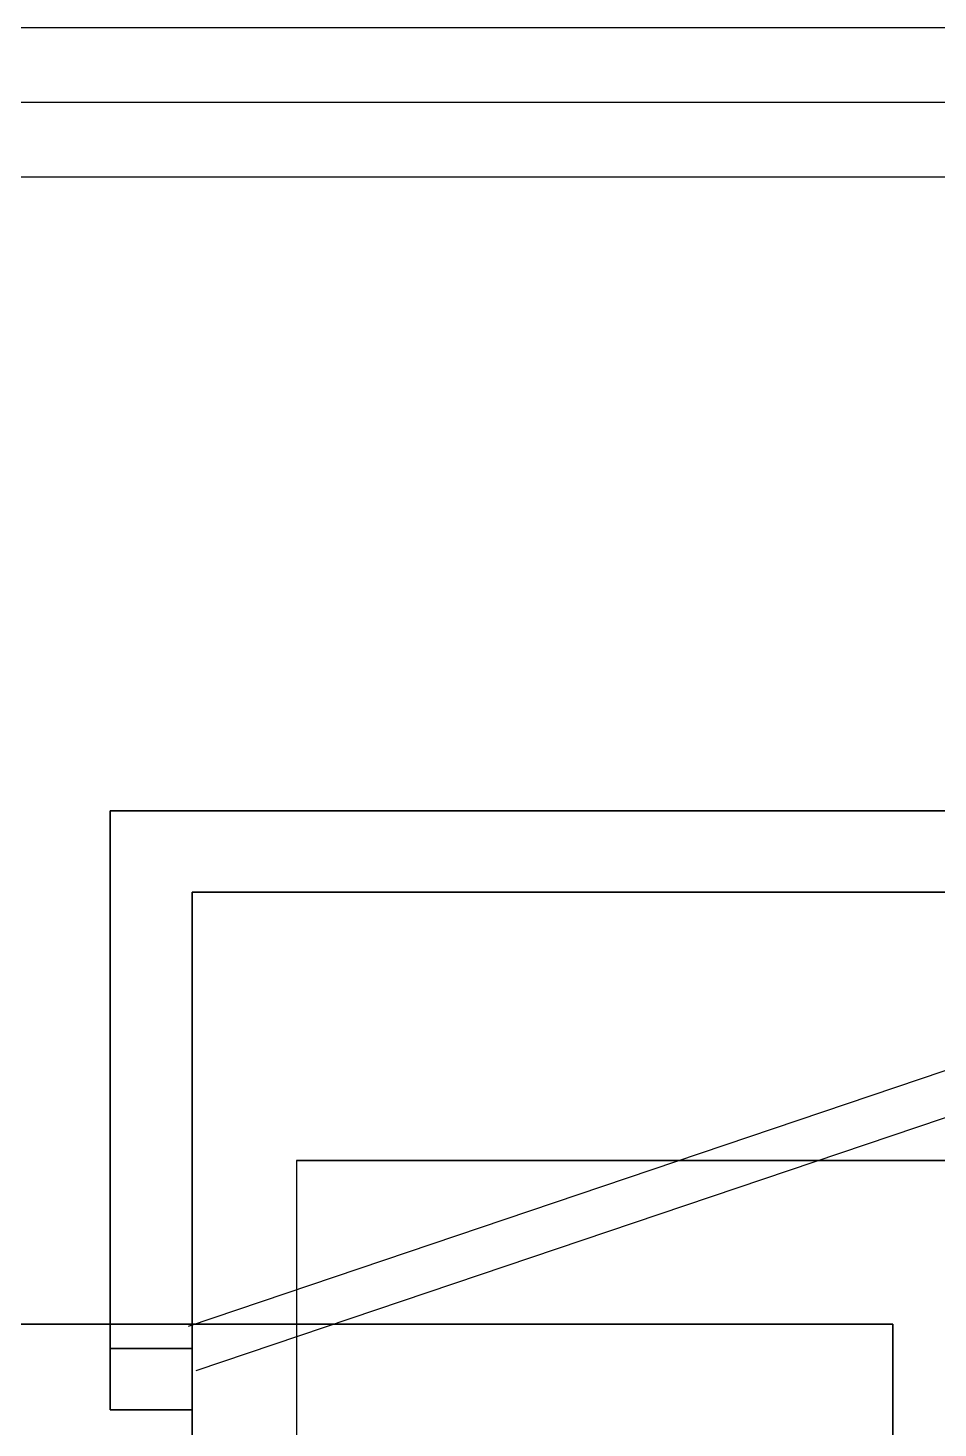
# Model space of a CAD drawing. Header units: metres. Extents: x -0.058 to 0.058, y -0.004 to 0.023.
# Drawn here: x 0.0364 to 0.0425, y 0.0136 to 0.023 of the extents above; entities that cross this region are included whole.
import ezdxf

# ---------------------------------------------------------------- set-up
doc = ezdxf.new("R2010")
doc.units = ezdxf.units.M
doc.header["$MEASUREMENT"] = 0
doc.layers.get('0').update_dxf_attribs({"color": 8, "linetype": 'CONTINUOUS'})

msp = doc.modelspace()

# ---------------------------------------------------------------- linework, layer by layer
for p, q in [((0.056, 0.023, -0.0692), (-0.056, 0.023, -0.0692)), ((0.049, 0.023, -0.0005), (-0.049, 0.023, -0.0005)), ((0.0495, 0.0225), (-0.0495, 0.0225)), ((-0.0485, 0.022, -0.001), (0.0485, 0.022, -0.001)), ((0.03695, 0.01774616213, -0.05487), (0.04725, 0.01774616213, -0.05487)), ((0.03695, 0.01372536280958, -0.05487), (0.03695, 0.01774616213, -0.05487)), ((0.03695, 0.01774616213, -0.05382), (0.04725, 0.01774616213, -0.05382)), ((0.03695, 0.01372536280958, -0.05382), (0.03695, 0.01774616213, -0.05382)), ((0.03695, 0.01774616213, -0.05277), (0.04725, 0.01774616213, -0.05277)), ((0.03695, 0.01372536280958, -0.05277), (0.03695, 0.01774616213, -0.05277)), ((0.03695, 0.01774616213, -0.05172), (0.04725, 0.01774616213, -0.05172)), ((0.03695, 0.01372536280958, -0.05172), (0.03695, 0.01774616213, -0.05172)), ((0.03695, 0.01774616213, -0.05067), (0.04725, 0.01774616213, -0.05067)), ((0.03695, 0.01372536280958, -0.05067), (0.03695, 0.01774616213, -0.05067)), ((0.03695, 0.01774616213, -0.04962), (0.04725, 0.01774616213, -0.04962)), ((0.03695, 0.01372536280958, -0.04962), (0.03695, 0.01774616213, -0.04962)), ((0.03695, 0.01774616213, -0.04857), (0.04725, 0.01774616213, -0.04857)), ((0.03695, 0.01372536280958, -0.04857), (0.03695, 0.01774616213, -0.04857)), ((0.03695, 0.01774616213, -0.04752), (0.04725, 0.01774616213, -0.04752)), ((0.03695, 0.01372536280958, -0.04752), (0.03695, 0.01774616213, -0.04752)), ((0.03747533278047, 0.01428767907195, -0.05505), (0.04651107035656, 0.01734210066688, -0.05505)), ((0.03747533278047, 0.01428767907195, -0.05505), (0.04651107035656, 0.01734210066688, -0.05505)), ((0.03747533278047, 0.01428767907195, -0.054), (0.04651107035656, 0.01734210066688, -0.054)), ((0.03747533278047, 0.01428767907195, -0.054), (0.04651107035656, 0.01734210066688, -0.054)), ((0.03747533278047, 0.01428767907195, -0.05295), (0.04651107035656, 0.01734210066688, -0.05295)), ((0.03747533278047, 0.01428767907195, -0.05295), (0.04651107035656, 0.01734210066688, -0.05295)), ((0.03747533278047, 0.01428767907195, -0.0519), (0.04651107035656, 0.01734210066688, -0.0519)), ((0.03747533278047, 0.01428767907195, -0.0519), (0.04651107035656, 0.01734210066688, -0.0519)), ((0.03747533278047, 0.01428767907195, -0.05085), (0.04651107035656, 0.01734210066688, -0.05085)), ((0.03747533278047, 0.01428767907195, -0.05085), (0.04651107035656, 0.01734210066688, -0.05085)), ((0.03747533278047, 0.01428767907195, -0.0498), (0.04651107035656, 0.01734210066688, -0.0498)), ((0.03747533278047, 0.01428767907195, -0.0498), (0.04651107035656, 0.01734210066688, -0.0498)), ((0.03747533278047, 0.01428767907195, -0.04875), (0.04651107035656, 0.01734210066688, -0.04875)), ((0.03747533278047, 0.01428767907195, -0.04875), (0.04651107035656, 0.01734210066688, -0.04875)), ((0.03747533278047, 0.01428767907195, -0.0477), (0.04651107035656, 0.01734210066688, -0.0477)), ((0.03747533278047, 0.01428767907195, -0.0477), (0.04651107035656, 0.01734210066688, -0.0477)), ((0.0482, 0.0172, -0.046525), (0.0375, 0.0172, -0.046525)), ((0.0375, 0.0122, -0.046525), (0.0375, 0.0172, -0.046525)), ((0.0375, 0.01372536280958, -0.05487), (0.0375, 0.0172, -0.05487)), ((0.0375, 0.0172, -0.05487), (0.04725, 0.0172, -0.05487)), ((0.0375, 0.01372536280958, -0.05382), (0.0375, 0.0172, -0.05382)), ((0.0375, 0.0172, -0.05382), (0.04725, 0.0172, -0.05382)), ((0.0375, 0.01372536280958, -0.05277), (0.0375, 0.0172, -0.05277)), ((0.0375, 0.0172, -0.05277), (0.04725, 0.0172, -0.05277)), ((0.0375, 0.01372536280958, -0.05172), (0.0375, 0.0172, -0.05172)), ((0.0375, 0.0172, -0.05172), (0.04725, 0.0172, -0.05172)), ((0.0375, 0.01372536280958, -0.05067), (0.0375, 0.0172, -0.05067)), ((0.0375, 0.0172, -0.05067), (0.04725, 0.0172, -0.05067)), ((0.0375, 0.01372536280958, -0.04962), (0.0375, 0.0172, -0.04962)), ((0.0375, 0.0172, -0.04962), (0.04725, 0.0172, -0.04962)), ((0.0375, 0.01372536280958, -0.04857), (0.0375, 0.0172, -0.04857)), ((0.0375, 0.0172, -0.04857), (0.04725, 0.0172, -0.04857)), ((0.0375, 0.01372536280958, -0.04752), (0.0375, 0.0172, -0.04752)), ((0.0375, 0.0172, -0.04752), (0.04725, 0.0172, -0.04752)), ((0.04660714117356, 0.0170578993331, -0.05505), (0.03752466721953, 0.01398767907193, -0.05505)), ((0.04660714117356, 0.0170578993331, -0.05505), (0.03752466721953, 0.01398767907193, -0.05505)), ((0.04660714117356, 0.0170578993331, -0.054), (0.03752466721953, 0.01398767907193, -0.054)), ((0.04660714117356, 0.0170578993331, -0.054), (0.03752466721953, 0.01398767907193, -0.054)), ((0.04660714117356, 0.0170578993331, -0.05295), (0.03752466721953, 0.01398767907193, -0.05295)), ((0.04660714117356, 0.0170578993331, -0.05295), (0.03752466721953, 0.01398767907193, -0.05295)), ((0.04660714117356, 0.0170578993331, -0.0519), (0.03752466721953, 0.01398767907193, -0.0519)), ((0.04660714117356, 0.0170578993331, -0.0519), (0.03752466721953, 0.01398767907193, -0.0519)), ((0.04660714117356, 0.0170578993331, -0.05085), (0.03752466721953, 0.01398767907193, -0.05085)), ((0.04660714117356, 0.0170578993331, -0.05085), (0.03752466721953, 0.01398767907193, -0.05085)), ((0.04660714117356, 0.0170578993331, -0.0498), (0.03752466721953, 0.01398767907193, -0.0498)), ((0.04660714117356, 0.0170578993331, -0.0498), (0.03752466721953, 0.01398767907193, -0.0498)), ((0.04660714117356, 0.0170578993331, -0.04875), (0.03752466721953, 0.01398767907193, -0.04875)), ((0.04660714117356, 0.0170578993331, -0.04875), (0.03752466721953, 0.01398767907193, -0.04875)), ((0.04660714117356, 0.0170578993331, -0.0477), (0.03752466721953, 0.01398767907193, -0.0477)), ((0.04660714117356, 0.0170578993331, -0.0477), (0.03752466721953, 0.01398767907193, -0.0477)), ((0.0382, 0.0154, -0.0444), (0.0464, 0.0154, -0.0444)), ((0.0382, 0.0154, -0.0444), (0.0382, 0.0067, -0.0444)), ((0.0422, 0.0143, -0.001), (-0.0438, 0.0143, -0.001)), ((0.0422, 0.013558, -0.001), (0.0422, 0.0143, -0.001)), ((0.03695, 0.01413767907195, -0.0552), (0.0375, 0.01413767907195, -0.0552)), ((0.0375, 0.01413767907195, -0.0549), (0.03695, 0.01413767907195, -0.0549)), ((0.0375, 0.01413767907195, -0.0549), (0.03695, 0.01413767907195, -0.0549)), ((0.03695, 0.01413767907195, -0.0552), (0.0375, 0.01413767907195, -0.0552)), ((0.0375, 0.01413767907195, -0.05385), (0.03695, 0.01413767907195, -0.05385)), ((0.03695, 0.01413767907195, -0.05415), (0.0375, 0.01413767907195, -0.05415)), ((0.03695, 0.01413767907195, -0.05415), (0.0375, 0.01413767907195, -0.05415)), ((0.0375, 0.01413767907195, -0.05385), (0.03695, 0.01413767907195, -0.05385)), ((0.0375, 0.01413767907195, -0.0528), (0.03695, 0.01413767907195, -0.0528)), ((0.03695, 0.01413767907195, -0.0531), (0.0375, 0.01413767907195, -0.0531)), ((0.03695, 0.01413767907195, -0.0531), (0.0375, 0.01413767907195, -0.0531)), ((0.0375, 0.01413767907195, -0.0528), (0.03695, 0.01413767907195, -0.0528)), ((0.0375, 0.01413767907195, -0.05175), (0.03695, 0.01413767907195, -0.05175)), ((0.03695, 0.01413767907195, -0.05205), (0.0375, 0.01413767907195, -0.05205)), ((0.03695, 0.01413767907195, -0.05205), (0.0375, 0.01413767907195, -0.05205)), ((0.0375, 0.01413767907195, -0.05175), (0.03695, 0.01413767907195, -0.05175)), ((0.0375, 0.01413767907195, -0.0507), (0.03695, 0.01413767907195, -0.0507)), ((0.03695, 0.01413767907195, -0.051), (0.0375, 0.01413767907195, -0.051)), ((0.03695, 0.01413767907195, -0.051), (0.0375, 0.01413767907195, -0.051)), ((0.0375, 0.01413767907195, -0.0507), (0.03695, 0.01413767907195, -0.0507)), ((0.0375, 0.01413767907195, -0.04965), (0.03695, 0.01413767907195, -0.04965)), ((0.03695, 0.01413767907195, -0.04995), (0.0375, 0.01413767907195, -0.04995)), ((0.03695, 0.01413767907195, -0.04995), (0.0375, 0.01413767907195, -0.04995)), ((0.0375, 0.01413767907195, -0.04965), (0.03695, 0.01413767907195, -0.04965)), ((0.0375, 0.01413767907195, -0.0486), (0.03695, 0.01413767907195, -0.0486)), ((0.03695, 0.01413767907195, -0.0489), (0.0375, 0.01413767907195, -0.0489)), ((0.03695, 0.01413767907195, -0.0489), (0.0375, 0.01413767907195, -0.0489)), ((0.0375, 0.01413767907195, -0.0486), (0.03695, 0.01413767907195, -0.0486)), ((0.0375, 0.01413767907195, -0.04755), (0.03695, 0.01413767907195, -0.04755)), ((0.03695, 0.01413767907195, -0.04785), (0.0375, 0.01413767907195, -0.04785)), ((0.03695, 0.01413767907195, -0.04785), (0.0375, 0.01413767907195, -0.04785)), ((0.0375, 0.01413767907195, -0.04755), (0.03695, 0.01413767907195, -0.04755)), ((0.0375, 0.01372536280958, -0.05487), (0.03695, 0.01372536280958, -0.05487)), ((0.0375, 0.01372536280958, -0.05487), (0.03695, 0.01372536280958, -0.05487)), ((0.03695, 0.01372536280958, -0.05523), (0.03695, 0.01372536280958, -0.05487)), ((0.03695, 0.01372536280958, -0.05523), (0.0375, 0.01372536280958, -0.05523)), ((0.0375, 0.01372536280958, -0.05382), (0.03695, 0.01372536280958, -0.05382)), ((0.03695, 0.01372536280958, -0.05418), (0.03695, 0.01372536280958, -0.05382)), ((0.03695, 0.01372536280958, -0.05418), (0.0375, 0.01372536280958, -0.05418)), ((0.0375, 0.01372536280958, -0.05382), (0.03695, 0.01372536280958, -0.05382)), ((0.0375, 0.01372536280958, -0.05277), (0.03695, 0.01372536280958, -0.05277)), ((0.03695, 0.01372536280958, -0.05313), (0.03695, 0.01372536280958, -0.05277)), ((0.03695, 0.01372536280958, -0.05313), (0.0375, 0.01372536280958, -0.05313)), ((0.0375, 0.01372536280958, -0.05277), (0.03695, 0.01372536280958, -0.05277)), ((0.0375, 0.01372536280958, -0.05172), (0.03695, 0.01372536280958, -0.05172)), ((0.03695, 0.01372536280958, -0.05208), (0.03695, 0.01372536280958, -0.05172)), ((0.03695, 0.01372536280958, -0.05208), (0.0375, 0.01372536280958, -0.05208)), ((0.0375, 0.01372536280958, -0.05172), (0.03695, 0.01372536280958, -0.05172)), ((0.0375, 0.01372536280958, -0.05067), (0.03695, 0.01372536280958, -0.05067)), ((0.03695, 0.01372536280958, -0.05103), (0.03695, 0.01372536280958, -0.05067)), ((0.03695, 0.01372536280958, -0.05103), (0.0375, 0.01372536280958, -0.05103)), ((0.0375, 0.01372536280958, -0.05067), (0.03695, 0.01372536280958, -0.05067)), ((0.0375, 0.01372536280958, -0.04962), (0.03695, 0.01372536280958, -0.04962)), ((0.03695, 0.01372536280958, -0.04998), (0.03695, 0.01372536280958, -0.04962)), ((0.03695, 0.01372536280958, -0.04998), (0.0375, 0.01372536280958, -0.04998)), ((0.0375, 0.01372536280958, -0.04962), (0.03695, 0.01372536280958, -0.04962)), ((0.0375, 0.01372536280958, -0.04857), (0.03695, 0.01372536280958, -0.04857)), ((0.03695, 0.01372536280958, -0.04893), (0.03695, 0.01372536280958, -0.04857)), ((0.03695, 0.01372536280958, -0.04893), (0.0375, 0.01372536280958, -0.04893)), ((0.0375, 0.01372536280958, -0.04857), (0.03695, 0.01372536280958, -0.04857)), ((0.0375, 0.01372536280958, -0.04752), (0.03695, 0.01372536280958, -0.04752)), ((0.03695, 0.01372536280958, -0.04788), (0.03695, 0.01372536280958, -0.04752)), ((0.03695, 0.01372536280958, -0.04788), (0.0375, 0.01372536280958, -0.04788)), ((0.0375, 0.01372536280958, -0.04752), (0.03695, 0.01372536280958, -0.04752)), ((0.0375, 0.01372536280958, -0.05523), (0.0375, 0.01372536280958, -0.05487)), ((0.0375, 0.01372536280958, -0.05418), (0.0375, 0.01372536280958, -0.05382)), ((0.0375, 0.01372536280958, -0.05313), (0.0375, 0.01372536280958, -0.05277)), ((0.0375, 0.01372536280958, -0.05208), (0.0375, 0.01372536280958, -0.05172)), ((0.0375, 0.01372536280958, -0.05103), (0.0375, 0.01372536280958, -0.05067)), ((0.0375, 0.01372536280958, -0.04998), (0.0375, 0.01372536280958, -0.04962)), ((0.0375, 0.01372536280958, -0.04893), (0.0375, 0.01372536280958, -0.04857)), ((0.0375, 0.01372536280958, -0.04788), (0.0375, 0.01372536280958, -0.04752))]:
    msp.add_line(p, q)
at = {"extrusion": (0, -1, 0)}
for p, q in [((0.056, 0.023, -0.0692), (-0.056, 0.023, -0.0692)), ((0.049, 0.023, -0.0005), (-0.049, 0.023, -0.0005)), ((0.0464, 0.0154, -0.0377), (0.0382, 0.0154, -0.0377)), ((0.0382, 0.0154, -0.0377), (0.0382, 0.0154, -0.0444)), ((0.0382, 0.0154, -0.0444), (0.0464, 0.0154, -0.0444))]:
    msp.add_line(p, q, dxfattribs=at)
at = {"extrusion": (0, 0, -1)}
for p, q in [((0.0495, 0.0225), (-0.0495, 0.0225)), ((-0.0485, 0.022, -0.0657), (0.0485, 0.022, -0.0657)), ((0.03695, 0.01774616213, -0.05523), (0.03695, 0.01372536280958, -0.05523)), ((0.04725, 0.01774616213, -0.05523), (0.03695, 0.01774616213, -0.05523)), ((0.03695, 0.01774616213, -0.05418), (0.03695, 0.01372536280958, -0.05418)), ((0.04725, 0.01774616213, -0.05418), (0.03695, 0.01774616213, -0.05418)), ((0.03695, 0.01774616213, -0.05313), (0.03695, 0.01372536280958, -0.05313)), ((0.04725, 0.01774616213, -0.05313), (0.03695, 0.01774616213, -0.05313)), ((0.03695, 0.01774616213, -0.05208), (0.03695, 0.01372536280958, -0.05208)), ((0.04725, 0.01774616213, -0.05208), (0.03695, 0.01774616213, -0.05208)), ((0.03695, 0.01774616213, -0.05103), (0.03695, 0.01372536280958, -0.05103)), ((0.04725, 0.01774616213, -0.05103), (0.03695, 0.01774616213, -0.05103)), ((0.03695, 0.01774616213, -0.04998), (0.03695, 0.01372536280958, -0.04998)), ((0.04725, 0.01774616213, -0.04998), (0.03695, 0.01774616213, -0.04998)), ((0.03695, 0.01774616213, -0.04893), (0.03695, 0.01372536280958, -0.04893)), ((0.04725, 0.01774616213, -0.04893), (0.03695, 0.01774616213, -0.04893)), ((0.03695, 0.01774616213, -0.04788), (0.03695, 0.01372536280958, -0.04788)), ((0.04725, 0.01774616213, -0.04788), (0.03695, 0.01774616213, -0.04788)), ((0.0375, 0.0172, -0.056275), (0.0375, 0.0122, -0.056275)), ((0.0375, 0.0172, -0.056275), (0.0482, 0.0172, -0.056275)), ((0.04725, 0.0172, -0.05523), (0.0375, 0.0172, -0.05523)), ((0.0375, 0.0172, -0.05523), (0.0375, 0.01372536280958, -0.05523)), ((0.04725, 0.0172, -0.05418), (0.0375, 0.0172, -0.05418)), ((0.0375, 0.0172, -0.05418), (0.0375, 0.01372536280958, -0.05418)), ((0.04725, 0.0172, -0.05313), (0.0375, 0.0172, -0.05313)), ((0.0375, 0.0172, -0.05313), (0.0375, 0.01372536280958, -0.05313)), ((0.04725, 0.0172, -0.05208), (0.0375, 0.0172, -0.05208)), ((0.0375, 0.0172, -0.05208), (0.0375, 0.01372536280958, -0.05208)), ((0.04725, 0.0172, -0.05103), (0.0375, 0.0172, -0.05103)), ((0.0375, 0.0172, -0.05103), (0.0375, 0.01372536280958, -0.05103)), ((0.04725, 0.0172, -0.04998), (0.0375, 0.0172, -0.04998)), ((0.0375, 0.0172, -0.04998), (0.0375, 0.01372536280958, -0.04998)), ((0.04725, 0.0172, -0.04893), (0.0375, 0.0172, -0.04893)), ((0.0375, 0.0172, -0.04893), (0.0375, 0.01372536280958, -0.04893)), ((0.04725, 0.0172, -0.04788), (0.0375, 0.0172, -0.04788)), ((0.0375, 0.0172, -0.04788), (0.0375, 0.01372536280958, -0.04788)), ((0.0382, 0.0154, -0.0377), (0.0382, 0.0067, -0.0377)), ((0.0464, 0.0154, -0.0377), (0.0382, 0.0154, -0.0377)), ((-0.0438, 0.0143), (0.0422, 0.0143)), ((0.0422, 0.0143), (0.0422, 0.013558)), ((0.03695, 0.01372536280958, -0.05523), (0.0375, 0.01372536280958, -0.05523)), ((0.03695, 0.01372536280958, -0.05418), (0.0375, 0.01372536280958, -0.05418)), ((0.03695, 0.01372536280958, -0.05313), (0.0375, 0.01372536280958, -0.05313)), ((0.03695, 0.01372536280958, -0.05208), (0.0375, 0.01372536280958, -0.05208)), ((0.03695, 0.01372536280958, -0.05103), (0.0375, 0.01372536280958, -0.05103)), ((0.03695, 0.01372536280958, -0.04998), (0.0375, 0.01372536280958, -0.04998)), ((0.03695, 0.01372536280958, -0.04893), (0.0375, 0.01372536280958, -0.04893)), ((0.03695, 0.01372536280958, -0.04788), (0.0375, 0.01372536280958, -0.04788))]:
    msp.add_line(p, q, dxfattribs=at)
at = {"extrusion": (0, 1, 0)}
for p, q in [((-0.0485, 0.022, -0.0657), (0.0485, 0.022, -0.0657)), ((-0.0485, 0.022, -0.001), (0.0485, 0.022, -0.001)), ((0.04725, 0.01774616213, -0.05523), (0.03695, 0.01774616213, -0.05523)), ((0.03695, 0.01774616213, -0.05523), (0.03695, 0.01774616213, -0.05487)), ((0.03695, 0.01774616213, -0.05487), (0.04725, 0.01774616213, -0.05487)), ((0.04725, 0.01774616213, -0.05418), (0.03695, 0.01774616213, -0.05418)), ((0.03695, 0.01774616213, -0.05418), (0.03695, 0.01774616213, -0.05382)), ((0.03695, 0.01774616213, -0.05382), (0.04725, 0.01774616213, -0.05382)), ((0.04725, 0.01774616213, -0.05313), (0.03695, 0.01774616213, -0.05313)), ((0.03695, 0.01774616213, -0.05313), (0.03695, 0.01774616213, -0.05277)), ((0.03695, 0.01774616213, -0.05277), (0.04725, 0.01774616213, -0.05277)), ((0.04725, 0.01774616213, -0.05208), (0.03695, 0.01774616213, -0.05208)), ((0.03695, 0.01774616213, -0.05208), (0.03695, 0.01774616213, -0.05172)), ((0.03695, 0.01774616213, -0.05172), (0.04725, 0.01774616213, -0.05172)), ((0.04725, 0.01774616213, -0.05103), (0.03695, 0.01774616213, -0.05103)), ((0.03695, 0.01774616213, -0.05103), (0.03695, 0.01774616213, -0.05067)), ((0.03695, 0.01774616213, -0.05067), (0.04725, 0.01774616213, -0.05067)), ((0.04725, 0.01774616213, -0.04998), (0.03695, 0.01774616213, -0.04998)), ((0.03695, 0.01774616213, -0.04998), (0.03695, 0.01774616213, -0.04962)), ((0.03695, 0.01774616213, -0.04962), (0.04725, 0.01774616213, -0.04962)), ((0.04725, 0.01774616213, -0.04893), (0.03695, 0.01774616213, -0.04893)), ((0.03695, 0.01774616213, -0.04893), (0.03695, 0.01774616213, -0.04857)), ((0.03695, 0.01774616213, -0.04857), (0.04725, 0.01774616213, -0.04857)), ((0.04725, 0.01774616213, -0.04788), (0.03695, 0.01774616213, -0.04788)), ((0.03695, 0.01774616213, -0.04788), (0.03695, 0.01774616213, -0.04752)), ((0.03695, 0.01774616213, -0.04752), (0.04725, 0.01774616213, -0.04752)), ((0.0375, 0.0172, -0.056275), (0.0482, 0.0172, -0.056275)), ((0.0375, 0.0172, -0.05523), (0.0375, 0.0172, -0.056275)), ((0.04725, 0.0172, -0.05523), (0.0375, 0.0172, -0.05523)), ((0.0375, 0.0172, -0.05487), (0.04725, 0.0172, -0.05487)), ((0.0375, 0.0172, -0.05418), (0.0375, 0.0172, -0.05487)), ((0.04725, 0.0172, -0.05418), (0.0375, 0.0172, -0.05418)), ((0.0375, 0.0172, -0.05382), (0.04725, 0.0172, -0.05382)), ((0.0375, 0.0172, -0.05313), (0.0375, 0.0172, -0.05382)), ((0.04725, 0.0172, -0.05313), (0.0375, 0.0172, -0.05313)), ((0.0375, 0.0172, -0.05277), (0.04725, 0.0172, -0.05277)), ((0.0375, 0.0172, -0.05208), (0.0375, 0.0172, -0.05277)), ((0.04725, 0.0172, -0.05208), (0.0375, 0.0172, -0.05208)), ((0.0375, 0.0172, -0.05172), (0.04725, 0.0172, -0.05172)), ((0.0375, 0.0172, -0.05103), (0.0375, 0.0172, -0.05172)), ((0.04725, 0.0172, -0.05103), (0.0375, 0.0172, -0.05103)), ((0.0375, 0.0172, -0.05067), (0.04725, 0.0172, -0.05067)), ((0.0375, 0.0172, -0.04998), (0.0375, 0.0172, -0.05067)), ((0.04725, 0.0172, -0.04998), (0.0375, 0.0172, -0.04998)), ((0.0375, 0.0172, -0.04962), (0.04725, 0.0172, -0.04962)), ((0.0375, 0.0172, -0.04893), (0.0375, 0.0172, -0.04962)), ((0.04725, 0.0172, -0.04893), (0.0375, 0.0172, -0.04893)), ((0.0375, 0.0172, -0.04857), (0.04725, 0.0172, -0.04857)), ((0.0375, 0.0172, -0.04788), (0.0375, 0.0172, -0.04857)), ((0.04725, 0.0172, -0.04788), (0.0375, 0.0172, -0.04788)), ((0.0375, 0.0172, -0.04752), (0.04725, 0.0172, -0.04752)), ((0.0375, 0.0172, -0.046525), (0.0375, 0.0172, -0.04752)), ((0.0482, 0.0172, -0.046525), (0.0375, 0.0172, -0.046525)), ((-0.0438, 0.0143), (0.0422, 0.0143)), ((0.0422, 0.0143, -0.001), (-0.0438, 0.0143, -0.001)), ((0.0422, 0.0143), (0.0422, 0.0143, -0.001))]:
    msp.add_line(p, q, dxfattribs=at)
at = {"extrusion": (-1, 0, 0)}
for p, q in [((0.03695, 0.01774616213, -0.05523), (0.03695, 0.01774616213, -0.05487)), ((0.03695, 0.01774616213, -0.05523), (0.03695, 0.01372536280958, -0.05523)), ((0.03695, 0.01372536280958, -0.05487), (0.03695, 0.01774616213, -0.05487)), ((0.03695, 0.01774616213, -0.05418), (0.03695, 0.01774616213, -0.05382)), ((0.03695, 0.01774616213, -0.05418), (0.03695, 0.01372536280958, -0.05418)), ((0.03695, 0.01372536280958, -0.05382), (0.03695, 0.01774616213, -0.05382)), ((0.03695, 0.01774616213, -0.05313), (0.03695, 0.01774616213, -0.05277)), ((0.03695, 0.01774616213, -0.05313), (0.03695, 0.01372536280958, -0.05313)), ((0.03695, 0.01372536280958, -0.05277), (0.03695, 0.01774616213, -0.05277)), ((0.03695, 0.01774616213, -0.05208), (0.03695, 0.01774616213, -0.05172)), ((0.03695, 0.01774616213, -0.05208), (0.03695, 0.01372536280958, -0.05208)), ((0.03695, 0.01372536280958, -0.05172), (0.03695, 0.01774616213, -0.05172)), ((0.03695, 0.01774616213, -0.05103), (0.03695, 0.01774616213, -0.05067)), ((0.03695, 0.01774616213, -0.05103), (0.03695, 0.01372536280958, -0.05103)), ((0.03695, 0.01372536280958, -0.05067), (0.03695, 0.01774616213, -0.05067)), ((0.03695, 0.01774616213, -0.04998), (0.03695, 0.01774616213, -0.04962)), ((0.03695, 0.01774616213, -0.04998), (0.03695, 0.01372536280958, -0.04998)), ((0.03695, 0.01372536280958, -0.04962), (0.03695, 0.01774616213, -0.04962)), ((0.03695, 0.01774616213, -0.04893), (0.03695, 0.01774616213, -0.04857)), ((0.03695, 0.01774616213, -0.04893), (0.03695, 0.01372536280958, -0.04893)), ((0.03695, 0.01372536280958, -0.04857), (0.03695, 0.01774616213, -0.04857)), ((0.03695, 0.01774616213, -0.04788), (0.03695, 0.01774616213, -0.04752)), ((0.03695, 0.01774616213, -0.04788), (0.03695, 0.01372536280958, -0.04788)), ((0.03695, 0.01372536280958, -0.04752), (0.03695, 0.01774616213, -0.04752)), ((0.0375, 0.01372536280958, -0.05487), (0.0375, 0.0172, -0.05487)), ((0.0375, 0.0172, -0.05523), (0.0375, 0.01372536280958, -0.05523)), ((0.0375, 0.0172, -0.05523), (0.0375, 0.0172, -0.056275)), ((0.0375, 0.0172, -0.056275), (0.0375, 0.0122, -0.056275)), ((0.0375, 0.0122, -0.046525), (0.0375, 0.0172, -0.046525)), ((0.0375, 0.0172, -0.046525), (0.0375, 0.0172, -0.04752)), ((0.0375, 0.01372536280958, -0.04752), (0.0375, 0.0172, -0.04752)), ((0.0375, 0.0172, -0.04788), (0.0375, 0.01372536280958, -0.04788)), ((0.0375, 0.0172, -0.04788), (0.0375, 0.0172, -0.04857)), ((0.0375, 0.01372536280958, -0.04857), (0.0375, 0.0172, -0.04857)), ((0.0375, 0.0172, -0.04893), (0.0375, 0.01372536280958, -0.04893)), ((0.0375, 0.0172, -0.04893), (0.0375, 0.0172, -0.04962)), ((0.0375, 0.01372536280958, -0.04962), (0.0375, 0.0172, -0.04962)), ((0.0375, 0.0172, -0.04998), (0.0375, 0.01372536280958, -0.04998)), ((0.0375, 0.0172, -0.04998), (0.0375, 0.0172, -0.05067)), ((0.0375, 0.01372536280958, -0.05067), (0.0375, 0.0172, -0.05067)), ((0.0375, 0.0172, -0.05103), (0.0375, 0.01372536280958, -0.05103)), ((0.0375, 0.0172, -0.05103), (0.0375, 0.0172, -0.05172)), ((0.0375, 0.01372536280958, -0.05172), (0.0375, 0.0172, -0.05172)), ((0.0375, 0.0172, -0.05208), (0.0375, 0.01372536280958, -0.05208)), ((0.0375, 0.0172, -0.05208), (0.0375, 0.0172, -0.05277)), ((0.0375, 0.01372536280958, -0.05277), (0.0375, 0.0172, -0.05277)), ((0.0375, 0.0172, -0.05313), (0.0375, 0.01372536280958, -0.05313)), ((0.0375, 0.0172, -0.05313), (0.0375, 0.0172, -0.05382)), ((0.0375, 0.01372536280958, -0.05382), (0.0375, 0.0172, -0.05382)), ((0.0375, 0.0172, -0.05418), (0.0375, 0.01372536280958, -0.05418)), ((0.0375, 0.0172, -0.05418), (0.0375, 0.0172, -0.05487)), ((0.03695, 0.01372536280958, -0.05523), (0.03695, 0.01372536280958, -0.05487)), ((0.03695, 0.01372536280958, -0.05418), (0.03695, 0.01372536280958, -0.05382)), ((0.03695, 0.01372536280958, -0.05313), (0.03695, 0.01372536280958, -0.05277)), ((0.03695, 0.01372536280958, -0.05208), (0.03695, 0.01372536280958, -0.05172)), ((0.03695, 0.01372536280958, -0.05103), (0.03695, 0.01372536280958, -0.05067)), ((0.03695, 0.01372536280958, -0.04998), (0.03695, 0.01372536280958, -0.04962)), ((0.03695, 0.01372536280958, -0.04893), (0.03695, 0.01372536280958, -0.04857)), ((0.03695, 0.01372536280958, -0.04788), (0.03695, 0.01372536280958, -0.04752)), ((0.0375, 0.01372536280958, -0.05523), (0.0375, 0.01372536280958, -0.05487)), ((0.0375, 0.01372536280958, -0.04788), (0.0375, 0.01372536280958, -0.04752)), ((0.0375, 0.01372536280958, -0.04893), (0.0375, 0.01372536280958, -0.04857)), ((0.0375, 0.01372536280958, -0.04998), (0.0375, 0.01372536280958, -0.04962)), ((0.0375, 0.01372536280958, -0.05103), (0.0375, 0.01372536280958, -0.05067)), ((0.0375, 0.01372536280958, -0.05208), (0.0375, 0.01372536280958, -0.05172)), ((0.0375, 0.01372536280958, -0.05313), (0.0375, 0.01372536280958, -0.05277)), ((0.0375, 0.01372536280958, -0.05418), (0.0375, 0.01372536280958, -0.05382))]:
    msp.add_line(p, q, dxfattribs=at)
at = {"extrusion": (1, 0, 0)}
for p, q in [((0.0382, 0.0154, -0.0444), (0.0382, 0.0067, -0.0444)), ((0.0382, 0.0154, -0.0377), (0.0382, 0.0154, -0.0444)), ((0.0382, 0.0154, -0.0377), (0.0382, 0.0067, -0.0377)), ((0.0422, 0.013558, -0.001), (0.0422, 0.0143, -0.001)), ((0.0422, 0.0143), (0.0422, 0.0143, -0.001)), ((0.0422, 0.0143), (0.0422, 0.013558))]:
    msp.add_line(p, q, dxfattribs=at)
at = {"extrusion": (-1, 0, 0)}
for centre, start, end in [((-0.01413767907195, -0.05505, -0.03695), 90, 270), ((-0.01413767907195, -0.054, -0.03695), 90, 270), ((-0.01413767907195, -0.05295, -0.03695), 90, 270), ((-0.01413767907195, -0.0519, -0.03695), 90, 270), ((-0.01413767907195, -0.05085, -0.03695), 90, 270), ((-0.01413767907195, -0.0498, -0.03695), 90, 270), ((-0.01413767907195, -0.04875, -0.03695), 90, 270), ((-0.01413767907195, -0.0477, -0.03695), 90, 270), ((-0.01413767907195, -0.05505, -0.03695), 0, 89.99999999999999), ((-0.01413767907195, -0.05505, -0.03695), 270.0000000000027, 2.717825964282384e-12), ((-0.01413767907195, -0.054, -0.03695), 0, 90), ((-0.01413767907195, -0.054, -0.03695), 270, 0), ((-0.01413767907195, -0.05295, -0.03695), 0, 90), ((-0.01413767907195, -0.05295, -0.03695), 270, 0), ((-0.01413767907195, -0.0519, -0.03695), 0, 90), ((-0.01413767907195, -0.0519, -0.03695), 270, 0), ((-0.01413767907195, -0.05085, -0.03695), 0, 90), ((-0.01413767907195, -0.05085, -0.03695), 270, 0), ((-0.01413767907195, -0.0498, -0.03695), 0, 90), ((-0.01413767907195, -0.0498, -0.03695), 270, 0), ((-0.01413767907195, -0.04875, -0.03695), 0, 90), ((-0.01413767907195, -0.04875, -0.03695), 270, 0), ((-0.01413767907195, -0.0477, -0.03695), 0, 90), ((-0.01413767907195, -0.0477, -0.03695), 270, 0)]:
    msp.add_arc(centre, 0.00015, start, end, dxfattribs=at)
at = {"extrusion": (1, 0, 0)}
for centre, start, end in [((0.01413767907195, -0.05505, 0.03695), 270, 90), ((0.01413767907195, -0.054, 0.03695), 270, 90), ((0.01413767907195, -0.05295, 0.03695), 270, 90), ((0.01413767907195, -0.0519, 0.03695), 270, 90), ((0.01413767907195, -0.05085, 0.03695), 270, 90), ((0.01413767907195, -0.0498, 0.03695), 270, 90), ((0.01413767907195, -0.04875, 0.03695), 270, 90), ((0.01413767907195, -0.0477, 0.03695), 270, 90), ((0.01413767907195, -0.05505, 0.03695), 179.9999999999973, 269.9999999999972), ((0.01413767907195, -0.05505, 0.03695), 90.00000000000001, 180), ((0.01413767907195, -0.054, 0.03695), 180, 270), ((0.01413767907195, -0.054, 0.03695), 90, 180), ((0.01413767907195, -0.05295, 0.03695), 180, 270), ((0.01413767907195, -0.05295, 0.03695), 90, 180), ((0.01413767907195, -0.0519, 0.03695), 180, 270), ((0.01413767907195, -0.0519, 0.03695), 90, 180), ((0.01413767907195, -0.05085, 0.03695), 180, 270), ((0.01413767907195, -0.05085, 0.03695), 90, 180), ((0.01413767907195, -0.0498, 0.03695), 180, 270), ((0.01413767907195, -0.0498, 0.03695), 90, 180), ((0.01413767907195, -0.04875, 0.03695), 180, 270), ((0.01413767907195, -0.04875, 0.03695), 90, 180), ((0.01413767907195, -0.0477, 0.03695), 180, 270), ((0.01413767907195, -0.0477, 0.03695), 90, 180)]:
    msp.add_arc(centre, 0.00015, start, end, dxfattribs=at)

doc.saveas('drawing.dxf')
